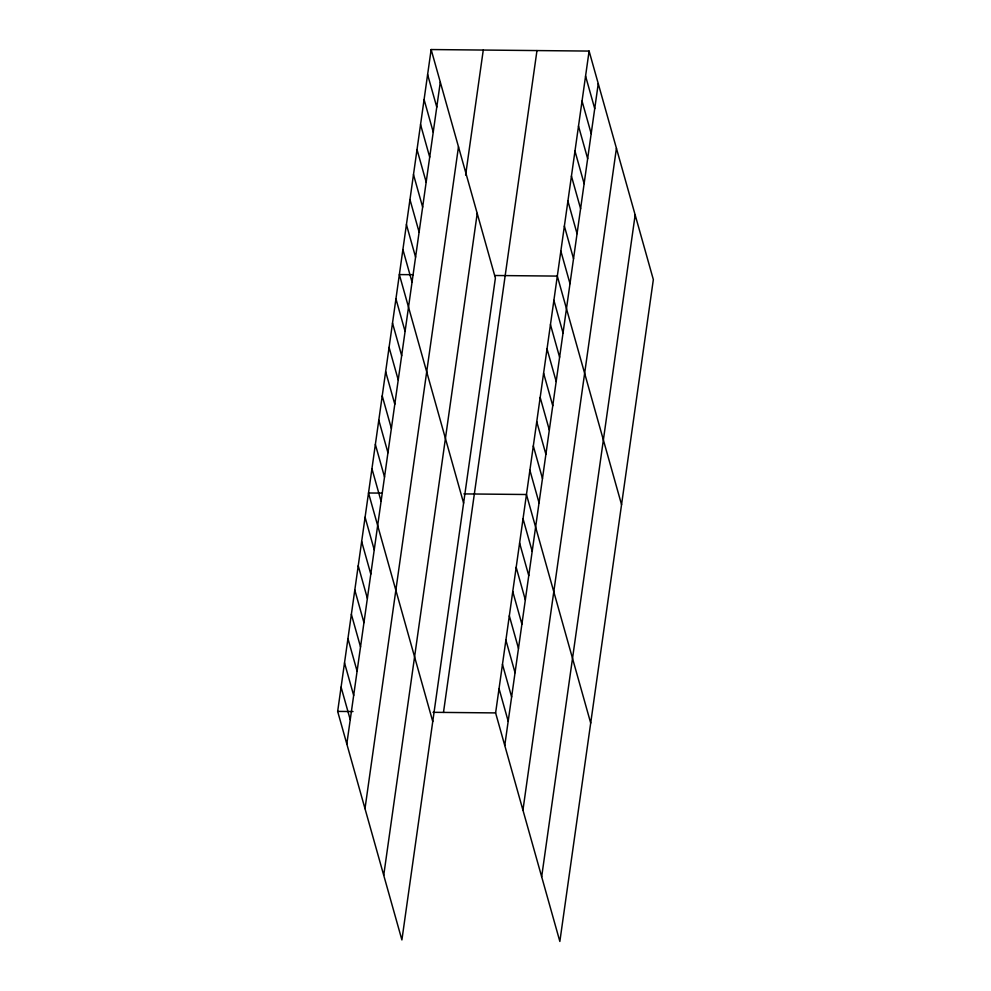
<?xml version="1.0" encoding="UTF-8"?>
<svg xmlns="http://www.w3.org/2000/svg" width="991" height="991" viewBox="0 0 991 991"><rect width="100%" height="100%" fill="white"/><g stroke="black" fill="none" stroke-linecap="round" stroke-linejoin="round"><path stroke-width="1.49" d="M431.147 49.55L495.389 278.087L401.9 939.926L337.658 711.402L431.147 49.55L589.1 51.074L653.342 279.598L559.853 941.45L495.611 712.913L589.1 51.074M346.813 743.956L440.301 82.104M364.998 808.631L458.486 146.779M465.621 175.073L483.274 50.045M383.728 875.264L477.216 213.412M443.485 712.418L536.973 50.566M504.766 745.48L598.254 83.628M522.938 810.143L616.427 148.303M541.668 876.775L635.157 214.936M413.16 274.705L399.361 274.581L463.602 503.106M494.744 275.498L557.314 276.093L621.555 504.63M382.315 493.122L368.516 492.985L432.757 721.522M463.899 493.902L526.456 494.509L590.698 723.046M337.658 711.402L352.994 711.55M433.042 712.318L495.611 712.913M585.57 76.072L594.724 108.626M582.039 101.07L591.193 133.636M578.509 126.08L587.651 158.634M574.978 151.078L584.12 183.645M571.435 176.088L580.59 208.643M567.905 201.086L577.059 233.653M564.375 226.097L573.529 258.651M560.844 251.095L569.998 283.649M553.882 300.36L563.037 332.926M550.463 324.627L559.605 357.194M547.032 348.906L556.186 381.461M543.601 373.173L552.755 405.728M540.169 397.441L549.324 429.995M536.75 421.708L545.892 454.262M533.319 445.975L542.473 478.529M427.616 74.548L436.771 107.115M529.888 470.242L539.042 502.796M424.086 99.558L433.24 132.113M420.556 124.556L429.71 157.123M523.037 518.776L532.192 551.33M417.025 149.567L426.18 182.121M519.606 543.043L528.76 575.598M413.495 174.565L422.649 207.119M516.175 567.31L525.329 599.865M409.964 199.563L419.119 232.129M512.756 591.577L521.898 624.132M406.434 224.573L415.576 257.127M509.324 615.845L518.479 648.399M402.903 249.571L412.045 282.138M505.893 640.112L515.047 672.678M502.462 664.379L511.616 696.946M395.942 298.848L405.084 331.403M499.043 688.646L508.185 721.213M392.51 323.116L401.665 355.67M389.079 347.383L398.233 379.937M385.648 371.65L394.802 404.204M382.229 395.917L391.383 428.471M378.797 420.184L387.952 452.738M375.366 444.451L384.52 477.005M371.947 468.718L381.089 501.285M365.084 517.252L374.239 549.819M361.653 541.52L370.807 574.086M358.234 565.787L367.376 598.353M354.803 590.054L363.957 622.621M351.371 614.321L360.526 646.888M347.952 638.588L357.094 671.155M344.521 662.868L353.676 695.422M341.09 687.135L350.244 719.689"/></g></svg>
